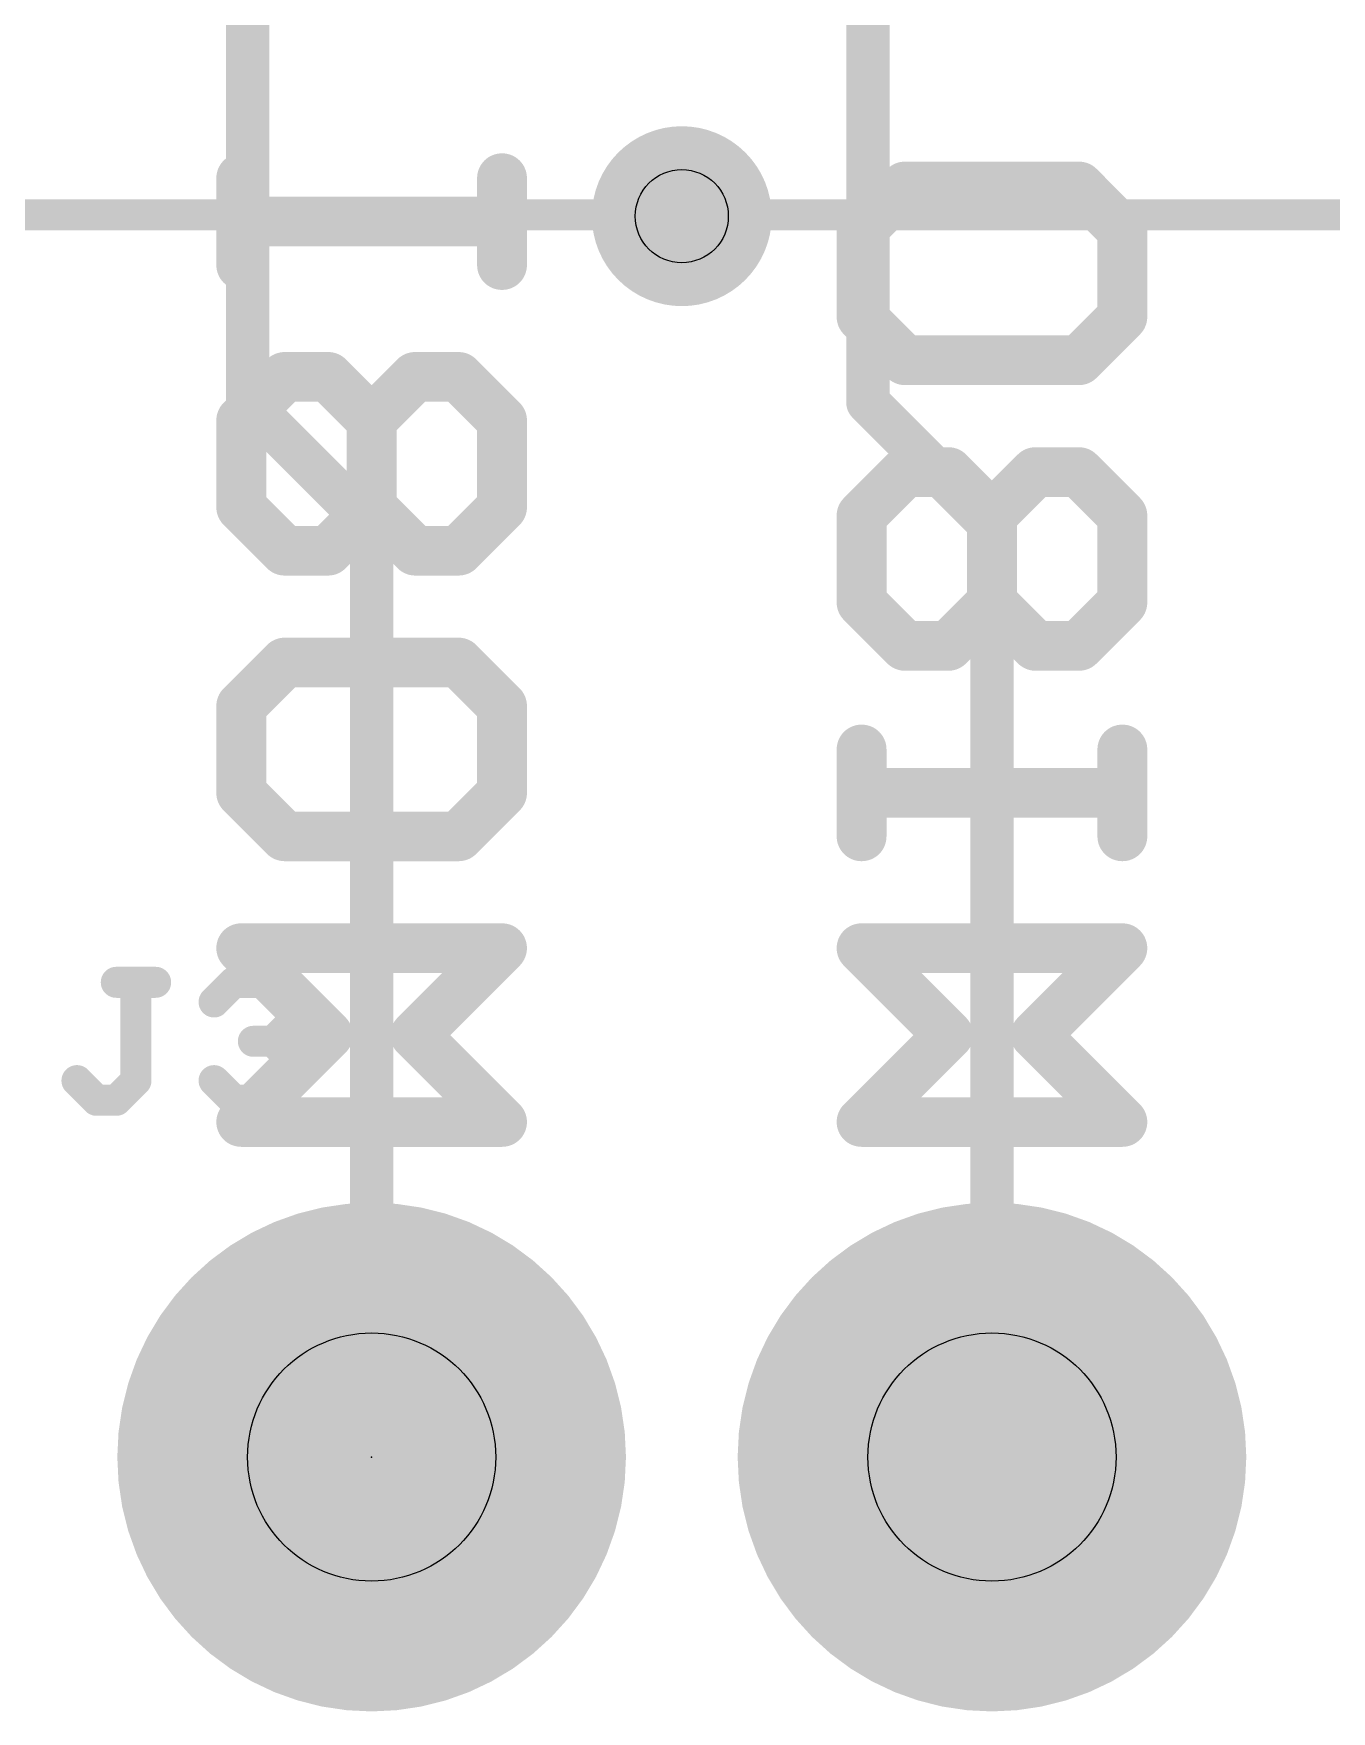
# Model space of a CAD drawing. Extents: x -29 to 79, y -27 to 74.
# Drawn here: x 22.75 to 28.06, y 7.85 to 14.72 of the extents above; entities that cross this region are included whole.
import ezdxf

# ---------------------------------------------------------------- set-up
doc = ezdxf.new("R2010")
doc.units = 0
for name, color, linetype in [('1', 12, 'CONTINUOUS'), ('17', 110, 'CONTINUOUS'), ('18', 110, 'CONTINUOUS'), ('21', 41, 'CONTINUOUS'), ('22', 40, 'CONTINUOUS'), ('23', 53, 'CONTINUOUS'), ('25', 253, 'CONTINUOUS'), ('29', 253, 'CONTINUOUS'), ('30', 253, 'CONTINUOUS'), ('44', 253, 'CONTINUOUS'), ('49', 183, 'CONTINUOUS'), ('51', 53, 'CONTINUOUS')]:
    doc.layers.add(name, color=color, linetype=linetype)

# ---------------------------------------------------------------- blocks, each defined once
blk = doc.blocks.new('RECT')
blk.add_solid([(-0.5, -0.5), (0.5, -0.5), (-0.5, 0.5), (0.5, 0.5)])
blk = doc.blocks.new('ROUNDP')
at = {"const_width": 0.5}
blk.add_lwpolyline([(0, -0.25, 1), (0, 0.25, 1), (0, -0.25)], format="xyb", dxfattribs=at)
blk = doc.blocks.new('ROUNDV')
at = {"const_width": 0.5}
blk.add_lwpolyline([(0, -0.25, 1), (0, 0.25, 1), (0, -0.25)], format="xyb", dxfattribs=at)

msp = doc.modelspace()

# ---------------------------------------------------------------- linework, layer by layer
at = {"layer": '1', "const_width": 0.1778}
for points in [[(26.162, 21.336), (26.162, 13.208)], [(23.622, 21.209), (23.622, 13.208)], [(23.622, 13.208), (24.13, 12.7)], [(26.162, 13.208), (26.67, 12.7)], [(24.13, 8.89), (24.13, 12.7)], [(26.67, 12.7), (26.67, 8.89)]]:
    msp.add_lwpolyline(points, dxfattribs=at)
at = {"layer": '1', "const_width": 0.0889}
for points in [[(23.6534, 13.2394, 1), (23.5906, 13.1766)], [(26.1934, 13.2394, 1), (26.1306, 13.1766)], [(23.5775, 13.208, 1), (23.6665, 13.208)], [(26.1176, 13.208, 1), (26.2065, 13.208)], [(24.1745, 12.7, 1), (24.0856, 12.7)], [(26.7145, 12.7, 1), (26.6256, 12.7)], [(24.0986, 12.6686, 1), (24.1614, 12.7314)], [(26.6386, 12.6686, 1), (26.7014, 12.7314)], [(24.0856, 8.89, 1), (24.1745, 8.89)], [(26.6256, 8.89, 1), (26.7145, 8.89)]]:
    msp.add_lwpolyline(points, format="xyb", dxfattribs=at)
at = {"layer": '21', "const_width": 0.2032}
for points in [[(23.5957, 13.7698), (23.5957, 14.1257)], [(24.6634, 13.7698), (24.6634, 14.1257)], [(26.3136, 14.0918), (26.1357, 13.9138)], [(27.0255, 14.0918), (26.3136, 14.0918)], [(27.2034, 13.9138), (27.0255, 14.0918)], [(24.6634, 13.9477), (23.5957, 13.9477)], [(26.1357, 13.9138), (26.1357, 13.5579)], [(27.2034, 13.5579), (27.2034, 13.9138)], [(26.1357, 13.5579), (26.3136, 13.38)], [(27.0255, 13.38), (27.2034, 13.5579)], [(26.3136, 13.38), (27.0255, 13.38)], [(23.7736, 13.3122), (23.5957, 13.1342)], [(24.1295, 13.1342), (24.3075, 13.3122)], [(24.3075, 13.3122), (24.4855, 13.3122)], [(24.4855, 13.3122), (24.6634, 13.1342)], [(23.5957, 13.1342), (23.5957, 12.7783)], [(24.1295, 12.7783), (24.1295, 13.1342)], [(24.6634, 13.1342), (24.6634, 12.7783)], [(26.3136, 12.9224), (26.1357, 12.7445)], [(26.6695, 12.7445), (26.8475, 12.9224)], [(26.8475, 12.9224), (27.0255, 12.9224)], [(27.0255, 12.9224), (27.2034, 12.7445)], [(23.5957, 12.7783), (23.7736, 12.6004)], [(23.9516, 12.6004), (24.1295, 12.7783)], [(24.6634, 12.7783), (24.4855, 12.6004)], [(26.1357, 12.7445), (26.1357, 12.3885)], [(26.6695, 12.3885), (26.6695, 12.7445)], [(27.2034, 12.7445), (27.2034, 12.3885)], [(23.7736, 12.6004), (23.9516, 12.6004)], [(26.1357, 12.3885), (26.3136, 12.2106)], [(26.4916, 12.2106), (26.6695, 12.3885)], [(27.2034, 12.3885), (27.0255, 12.2106)], [(26.3136, 12.2106), (26.4916, 12.2106)], [(23.7736, 12.1428), (23.5957, 11.9649)], [(24.4855, 12.1428), (23.7736, 12.1428)], [(24.6634, 11.9649), (24.4855, 12.1428)], [(23.5957, 11.9649), (23.5957, 11.6089)], [(24.6634, 11.6089), (24.6634, 11.9649)], [(26.1357, 11.431), (26.1357, 11.7869)], [(27.2034, 11.431), (27.2034, 11.7869)], [(23.5957, 11.6089), (23.7736, 11.431)], [(24.4855, 11.431), (24.6634, 11.6089)], [(27.2034, 11.6089), (26.1357, 11.6089)], [(23.7736, 11.431), (24.4855, 11.431)], [(23.9516, 10.6175), (23.5957, 10.9734)], [(23.5957, 10.9734), (24.6634, 10.9734)], [(26.4916, 10.6175), (26.1357, 10.9734)], [(26.1357, 10.9734), (27.2034, 10.9734)], [(23.5957, 10.2616), (23.9516, 10.6175)], [(26.1357, 10.2616), (26.4916, 10.6175)], [(24.6634, 10.2616), (23.5957, 10.2616)], [(27.2034, 10.2616), (26.1357, 10.2616)]]:
    msp.add_lwpolyline(points, dxfattribs=at)
at = {"layer": '21', "const_width": 0.1016}
for points in [[(23.6465, 14.1257, 1), (23.5449, 14.1257)], [(24.7142, 14.1257, 1), (24.6126, 14.1257)], [(26.3136, 14.1426, 1), (26.3136, 14.041)], [(26.3496, 14.0559, 1), (26.2777, 14.1277)], [(27.0614, 14.1277, 1), (26.9895, 14.0559)], [(27.0255, 14.041, 1), (27.0255, 14.1426)], [(23.5957, 13.9985, 1), (23.5957, 13.8969)], [(24.6634, 13.8969, 1), (24.6634, 13.9985)], [(26.1865, 13.9138, 1), (26.0849, 13.9138)], [(27.2542, 13.9138, 1), (27.1526, 13.9138)], [(26.0998, 13.9498, 1), (26.1716, 13.8779)], [(27.1675, 13.8779, 1), (27.2393, 13.9498)], [(23.5449, 13.7698, 1), (23.6465, 13.7698)], [(24.6126, 13.7698, 1), (24.7142, 13.7698)], [(26.1716, 13.5939, 1), (26.0998, 13.522)], [(26.0849, 13.5579, 1), (26.1865, 13.5579)], [(27.1526, 13.5579, 1), (27.2542, 13.5579)], [(27.2393, 13.522, 1), (27.1675, 13.5939)], [(26.3136, 13.4308, 1), (26.3136, 13.3292)], [(26.2777, 13.3441, 1), (26.3496, 13.4159)], [(26.9895, 13.4159, 1), (27.0614, 13.3441)], [(27.0255, 13.3292, 1), (27.0255, 13.4308)], [(23.8096, 13.2763, 1), (23.7377, 13.3481)], [(24.3075, 13.363, 1), (24.3075, 13.2614)], [(24.3434, 13.2763, 1), (24.2716, 13.3481)], [(24.5214, 13.3481, 1), (24.4495, 13.2763)], [(24.4855, 13.2614, 1), (24.4855, 13.363)], [(23.6465, 13.1342, 1), (23.5449, 13.1342)], [(23.5598, 13.1702, 1), (23.6316, 13.0983)], [(24.1803, 13.1342, 1), (24.0787, 13.1342)], [(24.0936, 13.1702, 1), (24.1655, 13.0983)], [(24.7142, 13.1342, 1), (24.6126, 13.1342)], [(24.6275, 13.0983, 1), (24.6993, 13.1702)], [(26.3496, 12.8865, 1), (26.2777, 12.9583)], [(26.8475, 12.9732, 1), (26.8475, 12.8716)], [(26.8834, 12.8865, 1), (26.8116, 12.9583)], [(27.0614, 12.9583, 1), (26.9895, 12.8865)], [(27.0255, 12.8716, 1), (27.0255, 12.9732)], [(23.6316, 12.8143, 1), (23.5598, 12.7424)], [(24.1655, 12.7424, 1), (24.0936, 12.8143)], [(24.6993, 12.7424, 1), (24.6275, 12.8143)], [(26.1865, 12.7445, 1), (26.0849, 12.7445)], [(26.7203, 12.7445, 1), (26.6187, 12.7445)], [(27.2542, 12.7445, 1), (27.1526, 12.7445)], [(23.5449, 12.7783, 1), (23.6465, 12.7783)], [(24.0787, 12.7783, 1), (24.1803, 12.7783)], [(24.6126, 12.7783, 1), (24.7142, 12.7783)], [(26.0998, 12.7804, 1), (26.1716, 12.7085)], [(26.6336, 12.7804, 1), (26.7055, 12.7085)], [(27.1675, 12.7085, 1), (27.2393, 12.7804)], [(23.7736, 12.6512, 1), (23.7736, 12.5496)], [(23.7377, 12.5645, 1), (23.8096, 12.6363)], [(23.9157, 12.6363, 1), (23.9875, 12.5645)], [(23.9516, 12.5496, 1), (23.9516, 12.6512)], [(24.4495, 12.6363, 1), (24.5214, 12.5645)], [(26.1716, 12.4245, 1), (26.0998, 12.3526)], [(26.0849, 12.3885, 1), (26.1865, 12.3885)], [(26.6187, 12.3885, 1), (26.7203, 12.3885)], [(26.7055, 12.3526, 1), (26.6336, 12.4245)], [(27.1526, 12.3885, 1), (27.2542, 12.3885)], [(27.2393, 12.3526, 1), (27.1675, 12.4245)], [(26.3136, 12.2614, 1), (26.3136, 12.1598)], [(26.2777, 12.1747, 1), (26.3496, 12.2465)], [(26.4557, 12.2465, 1), (26.5275, 12.1747)], [(26.4916, 12.1598, 1), (26.4916, 12.2614)], [(26.9895, 12.2465, 1), (27.0614, 12.1747)], [(23.7736, 12.1936, 1), (23.7736, 12.092)], [(23.8096, 12.1069, 1), (23.7377, 12.1787)], [(24.5214, 12.1787, 1), (24.4495, 12.1069)], [(24.4855, 12.092, 1), (24.4855, 12.1936)], [(23.6465, 11.9649, 1), (23.5449, 11.9649)], [(23.5598, 12.0008, 1), (23.6316, 11.9289)], [(24.7142, 11.9649, 1), (24.6126, 11.9649)], [(24.6275, 11.9289, 1), (24.6993, 12.0008)], [(26.1865, 11.7869, 1), (26.0849, 11.7869)], [(27.2542, 11.7869, 1), (27.1526, 11.7869)], [(23.6316, 11.6449, 1), (23.5598, 11.573)], [(24.6993, 11.573, 1), (24.6275, 11.6449)], [(26.1357, 11.6597, 1), (26.1357, 11.5581)], [(27.2034, 11.5581, 1), (27.2034, 11.6597)], [(23.5449, 11.6089, 1), (23.6465, 11.6089)], [(24.6126, 11.6089, 1), (24.7142, 11.6089)], [(23.7736, 11.4818, 1), (23.7736, 11.3802)], [(23.7377, 11.3951, 1), (23.8096, 11.4669)], [(24.4495, 11.4669, 1), (24.5214, 11.3951)], [(24.4855, 11.3802, 1), (24.4855, 11.4818)], [(26.0849, 11.431, 1), (26.1865, 11.431)], [(27.1526, 11.431, 1), (27.2542, 11.431)], [(23.6316, 11.0093, 1), (23.5598, 10.9375)], [(23.5957, 11.0242, 1), (23.5957, 10.9226)], [(24.6634, 10.9226, 1), (24.6634, 11.0242)], [(26.1716, 11.0093, 1), (26.0998, 10.9375)], [(26.1357, 11.0242, 1), (26.1357, 10.9226)], [(27.2034, 10.9226, 1), (27.2034, 11.0242)], [(23.9875, 10.5816, 1), (23.9157, 10.6534)], [(26.5275, 10.5816, 1), (26.4557, 10.6534)], [(23.9157, 10.5816, 1), (23.9875, 10.6534)], [(26.4557, 10.5816, 1), (26.5275, 10.6534)], [(23.5957, 10.3124, 1), (23.5957, 10.2108)], [(23.5598, 10.2975, 1), (23.6316, 10.2257)], [(24.6634, 10.2108, 1), (24.6634, 10.3124)], [(26.1357, 10.3124, 1), (26.1357, 10.2108)], [(26.0998, 10.2975, 1), (26.1716, 10.2257)], [(27.2034, 10.2108, 1), (27.2034, 10.3124)]]:
    msp.add_lwpolyline(points, format="xyb", dxfattribs=at)
at = {"layer": '22', "const_width": 0.2032}
for points in [[(23.5966, 13.7698), (23.5966, 14.1257)], [(24.6643, 13.7698), (24.6643, 14.1257)], [(26.1366, 13.9138), (26.3146, 14.0918)], [(26.3146, 14.0918), (27.0264, 14.0918)], [(27.0264, 14.0918), (27.2043, 13.9138)], [(23.5966, 13.9477), (24.6643, 13.9477)], [(26.1366, 13.5579), (26.1366, 13.9138)], [(27.2043, 13.9138), (27.2043, 13.5579)], [(26.3146, 13.38), (26.1366, 13.5579)], [(27.2043, 13.5579), (27.0264, 13.38)], [(27.0264, 13.38), (26.3146, 13.38)], [(23.7746, 13.3122), (23.5966, 13.1342)], [(23.9525, 13.3122), (23.7746, 13.3122)], [(24.1305, 13.1342), (23.9525, 13.3122)], [(24.4864, 13.3122), (24.6643, 13.1342)], [(23.5966, 13.1342), (23.5966, 12.7783)], [(24.1305, 12.7783), (24.1305, 13.1342)], [(24.6643, 13.1342), (24.6643, 12.7783)], [(26.3146, 12.9224), (26.1366, 12.7445)], [(26.4925, 12.9224), (26.3146, 12.9224)], [(26.6705, 12.7445), (26.4925, 12.9224)], [(27.0264, 12.9224), (27.2043, 12.7445)], [(23.5966, 12.7783), (23.7746, 12.6004)], [(24.3084, 12.6004), (24.1305, 12.7783)], [(24.6643, 12.7783), (24.4864, 12.6004)], [(26.1366, 12.7445), (26.1366, 12.3885)], [(26.6705, 12.3885), (26.6705, 12.7445)], [(27.2043, 12.7445), (27.2043, 12.3885)], [(24.4864, 12.6004), (24.3084, 12.6004)], [(26.1366, 12.3885), (26.3146, 12.2106)], [(26.8484, 12.2106), (26.6705, 12.3885)], [(27.2043, 12.3885), (27.0264, 12.2106)], [(27.0264, 12.2106), (26.8484, 12.2106)], [(23.5966, 11.9649), (23.7746, 12.1428)], [(23.7746, 12.1428), (24.4864, 12.1428)], [(24.4864, 12.1428), (24.6643, 11.9649)], [(23.5966, 11.6089), (23.5966, 11.9649)], [(24.6643, 11.9649), (24.6643, 11.6089)], [(26.1366, 11.431), (26.1366, 11.7869)], [(27.2043, 11.431), (27.2043, 11.7869)], [(23.7746, 11.431), (23.5966, 11.6089)], [(24.6643, 11.6089), (24.4864, 11.431)], [(26.1366, 11.6089), (27.2043, 11.6089)], [(24.4864, 11.431), (23.7746, 11.431)], [(24.6643, 10.9734), (23.5966, 10.9734)], [(24.3084, 10.6175), (24.6643, 10.9734)], [(27.2043, 10.9734), (26.1366, 10.9734)], [(26.8484, 10.6175), (27.2043, 10.9734)], [(24.6643, 10.2616), (24.3084, 10.6175)], [(27.2043, 10.2616), (26.8484, 10.6175)], [(23.5966, 10.2616), (24.6643, 10.2616)], [(26.1366, 10.2616), (27.2043, 10.2616)]]:
    msp.add_lwpolyline(points, dxfattribs=at)
at = {"layer": '22', "const_width": 0.1016}
for points in [[(23.6474, 14.1257, 1), (23.5458, 14.1257)], [(24.7151, 14.1257, 1), (24.6135, 14.1257)], [(26.3146, 14.1426, 1), (26.3146, 14.041)], [(26.3505, 14.0559, 1), (26.2786, 14.1277)], [(27.0623, 14.1277, 1), (26.9904, 14.0559)], [(27.0264, 14.041, 1), (27.0264, 14.1426)], [(23.5966, 13.9985, 1), (23.5966, 13.8969)], [(24.6643, 13.8969, 1), (24.6643, 13.9985)], [(26.1874, 13.9138, 1), (26.0858, 13.9138)], [(27.2551, 13.9138, 1), (27.1535, 13.9138)], [(26.1007, 13.9498, 1), (26.1725, 13.8779)], [(27.1684, 13.8779, 1), (27.2402, 13.9498)], [(23.5458, 13.7698, 1), (23.6474, 13.7698)], [(24.6135, 13.7698, 1), (24.7151, 13.7698)], [(26.1725, 13.5939, 1), (26.1007, 13.522)], [(26.0858, 13.5579, 1), (26.1874, 13.5579)], [(27.1535, 13.5579, 1), (27.2551, 13.5579)], [(27.2402, 13.522, 1), (27.1684, 13.5939)], [(26.3146, 13.4308, 1), (26.3146, 13.3292)], [(26.2786, 13.3441, 1), (26.3505, 13.4159)], [(26.9904, 13.4159, 1), (27.0623, 13.3441)], [(27.0264, 13.3292, 1), (27.0264, 13.4308)], [(23.7746, 13.363, 1), (23.7746, 13.2614)], [(23.8105, 13.2763, 1), (23.7386, 13.3481)], [(23.9884, 13.3481, 1), (23.9166, 13.2763)], [(23.9525, 13.2614, 1), (23.9525, 13.363)], [(24.5223, 13.3481, 1), (24.4504, 13.2763)], [(23.6474, 13.1342, 1), (23.5458, 13.1342)], [(23.5607, 13.1702, 1), (23.6325, 13.0983)], [(24.1813, 13.1342, 1), (24.0797, 13.1342)], [(24.0945, 13.0983, 1), (24.1664, 13.1702)], [(24.7151, 13.1342, 1), (24.6135, 13.1342)], [(24.6284, 13.0983, 1), (24.7002, 13.1702)], [(26.3146, 12.9732, 1), (26.3146, 12.8716)], [(26.3505, 12.8865, 1), (26.2786, 12.9583)], [(26.5284, 12.9583, 1), (26.4566, 12.8865)], [(26.4925, 12.8716, 1), (26.4925, 12.9732)], [(27.0623, 12.9583, 1), (26.9904, 12.8865)], [(23.6325, 12.8143, 1), (23.5607, 12.7424)], [(24.1664, 12.8143, 1), (24.0945, 12.7424)], [(24.7002, 12.7424, 1), (24.6284, 12.8143)], [(26.1874, 12.7445, 1), (26.0858, 12.7445)], [(26.7213, 12.7445, 1), (26.6197, 12.7445)], [(27.2551, 12.7445, 1), (27.1535, 12.7445)], [(23.5458, 12.7783, 1), (23.6474, 12.7783)], [(24.0797, 12.7783, 1), (24.1813, 12.7783)], [(24.6135, 12.7783, 1), (24.7151, 12.7783)], [(26.1007, 12.7804, 1), (26.1725, 12.7085)], [(26.6345, 12.7085, 1), (26.7064, 12.7804)], [(27.1684, 12.7085, 1), (27.2402, 12.7804)], [(23.7386, 12.5645, 1), (23.8105, 12.6363)], [(24.3084, 12.6512, 1), (24.3084, 12.5496)], [(24.2725, 12.5645, 1), (24.3443, 12.6363)], [(24.4504, 12.6363, 1), (24.5223, 12.5645)], [(24.4864, 12.5496, 1), (24.4864, 12.6512)], [(26.1725, 12.4245, 1), (26.1007, 12.3526)], [(26.0858, 12.3885, 1), (26.1874, 12.3885)], [(26.7064, 12.4245, 1), (26.6345, 12.3526)], [(26.6197, 12.3885, 1), (26.7213, 12.3885)], [(27.1535, 12.3885, 1), (27.2551, 12.3885)], [(27.2402, 12.3526, 1), (27.1684, 12.4245)], [(26.2786, 12.1747, 1), (26.3505, 12.2465)], [(26.8484, 12.2614, 1), (26.8484, 12.1598)], [(26.8125, 12.1747, 1), (26.8843, 12.2465)], [(26.9904, 12.2465, 1), (27.0623, 12.1747)], [(27.0264, 12.1598, 1), (27.0264, 12.2614)], [(23.7746, 12.1936, 1), (23.7746, 12.092)], [(23.8105, 12.1069, 1), (23.7386, 12.1787)], [(24.5223, 12.1787, 1), (24.4504, 12.1069)], [(24.4864, 12.092, 1), (24.4864, 12.1936)], [(23.6474, 11.9649, 1), (23.5458, 11.9649)], [(23.5607, 12.0008, 1), (23.6325, 11.9289)], [(24.7151, 11.9649, 1), (24.6135, 11.9649)], [(24.6284, 11.9289, 1), (24.7002, 12.0008)], [(26.1874, 11.7869, 1), (26.0858, 11.7869)], [(27.2551, 11.7869, 1), (27.1535, 11.7869)], [(23.6325, 11.6449, 1), (23.5607, 11.573)], [(24.7002, 11.573, 1), (24.6284, 11.6449)], [(26.1366, 11.6597, 1), (26.1366, 11.5581)], [(27.2043, 11.5581, 1), (27.2043, 11.6597)], [(23.5458, 11.6089, 1), (23.6474, 11.6089)], [(24.6135, 11.6089, 1), (24.7151, 11.6089)], [(23.7746, 11.4818, 1), (23.7746, 11.3802)], [(23.7386, 11.3951, 1), (23.8105, 11.4669)], [(24.4504, 11.4669, 1), (24.5223, 11.3951)], [(24.4864, 11.3802, 1), (24.4864, 11.4818)], [(26.0858, 11.431, 1), (26.1874, 11.431)], [(27.1535, 11.431, 1), (27.2551, 11.431)], [(23.5966, 11.0242, 1), (23.5966, 10.9226)], [(24.7002, 10.9375, 1), (24.6284, 11.0093)], [(24.6643, 10.9226, 1), (24.6643, 11.0242)], [(26.1366, 11.0242, 1), (26.1366, 10.9226)], [(27.2402, 10.9375, 1), (27.1684, 11.0093)], [(27.2043, 10.9226, 1), (27.2043, 11.0242)], [(24.3443, 10.6534, 1), (24.2725, 10.5816)], [(26.8843, 10.6534, 1), (26.8125, 10.5816)], [(24.2725, 10.6534, 1), (24.3443, 10.5816)], [(26.8125, 10.6534, 1), (26.8843, 10.5816)], [(23.5966, 10.3124, 1), (23.5966, 10.2108)], [(24.6284, 10.2257, 1), (24.7002, 10.2975)], [(24.6643, 10.2108, 1), (24.6643, 10.3124)], [(26.1366, 10.3124, 1), (26.1366, 10.2108)], [(27.1684, 10.2257, 1), (27.2402, 10.2975)], [(27.2043, 10.2108, 1), (27.2043, 10.3124)]]:
    msp.add_lwpolyline(points, format="xyb", dxfattribs=at)
at = {"layer": '23'}
msp.add_point((24.13, 8.89), dxfattribs=at)
at = {"layer": '25', "const_width": 0.127}
for points in [[(23.0845, 10.8335), (23.2455, 10.8335)], [(23.165, 10.431), (23.165, 10.8335)], [(23.4848, 10.753), (23.5653, 10.8335)], [(23.5653, 10.8335), (23.7263, 10.8335)], [(23.7263, 10.8335), (23.8068, 10.753)], [(23.8068, 10.753), (23.8068, 10.6725)], [(23.8068, 10.6725), (23.7263, 10.592)], [(23.7263, 10.592), (23.6458, 10.592)], [(23.7263, 10.592), (23.8068, 10.5115)], [(23.8068, 10.5115), (23.8068, 10.431)], [(22.9235, 10.431), (23.004, 10.3505)], [(23.0845, 10.3505), (23.165, 10.431)], [(23.5653, 10.3505), (23.4848, 10.431)], [(23.8068, 10.431), (23.7263, 10.3505)], [(23.004, 10.3505), (23.0845, 10.3505)], [(23.7263, 10.3505), (23.5653, 10.3505)]]:
    msp.add_lwpolyline(points, dxfattribs=at)
at = {"layer": '25', "const_width": 0.0635}
for points in [[(23.0845, 10.8653, 1), (23.0845, 10.8018)], [(23.1968, 10.8335, 1), (23.1333, 10.8335)], [(23.2455, 10.8018, 1), (23.2455, 10.8653)], [(23.5653, 10.8653, 1), (23.5653, 10.8018)], [(23.5878, 10.8111, 1), (23.5429, 10.856)], [(23.7488, 10.856, 1), (23.7039, 10.8111)], [(23.7263, 10.8018, 1), (23.7263, 10.8653)], [(23.4624, 10.7755, 1), (23.5073, 10.7306)], [(23.8386, 10.753, 1), (23.7751, 10.753)], [(23.7844, 10.7306, 1), (23.8293, 10.7755)], [(23.8293, 10.6501, 1), (23.7844, 10.695)], [(23.6458, 10.6238, 1), (23.6458, 10.5603)], [(23.7488, 10.6145, 1), (23.7039, 10.5696)], [(23.7263, 10.5603, 1), (23.7263, 10.6238)], [(23.7751, 10.6725, 1), (23.8386, 10.6725)], [(23.7039, 10.6145, 1), (23.7488, 10.5696)], [(23.8386, 10.5115, 1), (23.7751, 10.5115)], [(23.7844, 10.4891, 1), (23.8293, 10.534)], [(22.946, 10.4535, 1), (22.901, 10.4085)], [(23.1333, 10.431, 1), (23.1968, 10.431)], [(23.1875, 10.4085, 1), (23.1426, 10.4535)], [(23.5073, 10.4535, 1), (23.4624, 10.4085)], [(23.7751, 10.431, 1), (23.8386, 10.431)], [(23.8293, 10.4085, 1), (23.7844, 10.4535)], [(23.004, 10.3823, 1), (23.004, 10.3187)], [(22.9815, 10.328, 1), (23.0265, 10.373)], [(23.0621, 10.373, 1), (23.107, 10.328)], [(23.0845, 10.3187, 1), (23.0845, 10.3823)], [(23.5653, 10.3823, 1), (23.5653, 10.3187)], [(23.5429, 10.328, 1), (23.5878, 10.373)], [(23.7039, 10.373, 1), (23.7488, 10.328)], [(23.7263, 10.3187, 1), (23.7263, 10.3823)]]:
    msp.add_lwpolyline(points, format="xyb", dxfattribs=at)
at = {"layer": '44'}
for centre, radius in [((25.4, 13.97), 0.1905), ((24.13, 8.89), 0.508), ((26.67, 8.89), 0.508)]:
    msp.add_circle(centre, radius, dxfattribs=at)
at = {"layer": '49', "const_width": 0.127}
msp.add_lwpolyline([(-3.238, 13.9752), (55.662, 13.9752)], dxfattribs=at)

# ---------------------------------------------------------------- block references
at = {"layer": '17', "xscale": 1.8796, "yscale": 1.8796, "rotation": 90}
for p in [(24.13, 8.89), (24.13, 8.89), (26.67, 8.89), (26.67, 8.89)]:
    msp.add_blockref('ROUNDP', p, dxfattribs=at)
at = {"layer": '18', "xscale": 0.7366, "yscale": 0.7366}
msp.add_blockref('ROUNDV', (25.4, 13.97), dxfattribs=at)
msp.add_blockref('ROUNDV', (25.4, 13.97), dxfattribs=at)
at = {"layer": '29', "xscale": 2.0828, "yscale": 2.0828, "rotation": 90}
for p in [(24.13, 8.89), (26.67, 8.89)]:
    msp.add_blockref('ROUNDP', p, dxfattribs=at)
at = {"layer": '30', "xscale": 2.0828, "yscale": 2.0828, "rotation": 90}
for p in [(24.13, 8.89), (26.67, 8.89)]:
    msp.add_blockref('ROUNDP', p, dxfattribs=at)
at = {"layer": '51', "xscale": 0.508, "yscale": 0.508}
for p in [(24.13, 8.89), (26.67, 8.89)]:
    msp.add_blockref('RECT', p, dxfattribs=at)

doc.saveas('drawing.dxf')
